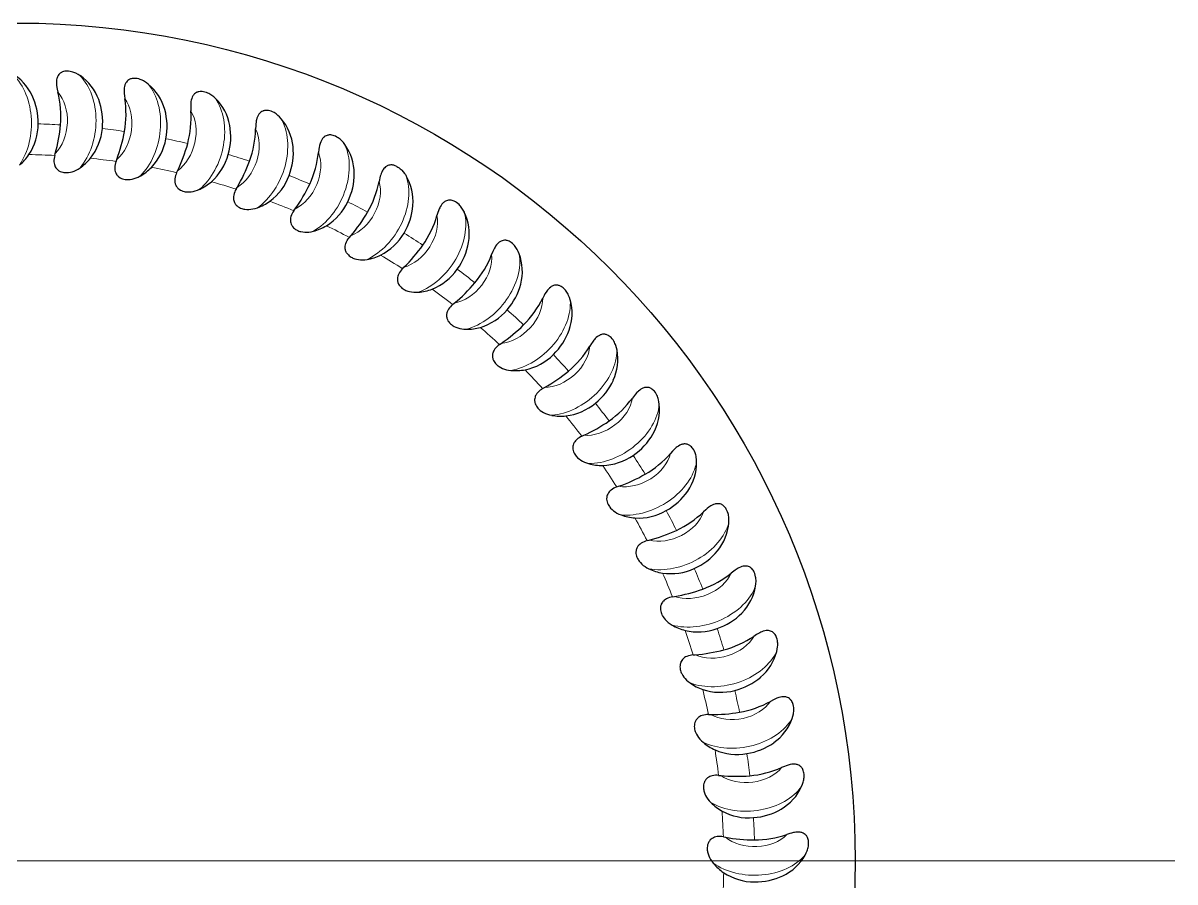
# Model space of a CAD drawing. Extents: x 89 to 647, y -82 to 440.
# Drawn here: x 479.1 to 524.63, y 228.27 to 262.23 of the extents above; entities that cross this region are included whole.
import ezdxf

# ---------------------------------------------------------------- set-up
doc = ezdxf.new("R2010")
doc.units = 0
doc.header["$LTSCALE"] = 7
doc.header["$MEASUREMENT"] = 0
doc.linetypes.add('DASHDOT', pattern=[18.5, 12, -3, 0.5, -3])
doc.layers.get('0').update_dxf_attribs({"linetype": 'CONTINUOUS', "lineweight": 15})

msp = doc.modelspace()

# ---------------------------------------------------------------- linework, layer by layer
at = {"color": 7, "lineweight": 30, "ltscale": 0.002045}
for p, q in [((480.354, 256.991), (480.375, 257.07)), ((482.779, 256.756), (482.807, 256.833)), ((485.174, 256.31), (485.209, 256.384)), ((487.522, 255.657), (487.562, 255.728)), ((499.641, 247.775), (499.712, 247.816)), ((501.19, 245.893), (501.264, 245.928)), ((502.568, 243.884), (502.645, 243.913)), ((504.775, 239.545), (504.856, 239.56)), ((505.587, 237.248), (505.669, 237.255)), ((506.196, 234.888), (506.277, 234.889))]:
    msp.add_line(p, q, dxfattribs=at)
at = {"color": 7, "lineweight": 30, "ltscale": 0.002044}
for p, q in [((489.803, 254.802), (489.85, 254.869)), ((492.002, 253.752), (492.054, 253.815)), ((496.083, 251.097), (496.145, 251.15)), ((497.935, 249.514), (498.001, 249.561)), ((506.596, 232.485), (506.677, 232.478)), ((506.785, 230.056), (506.866, 230.042))]:
    msp.add_line(p, q, dxfattribs=at)
at = {"color": 7, "lineweight": 30, "ltscale": 0.002046}
for p, q in [((494.1, 252.514), (494.158, 252.572)), ((503.767, 241.763), (503.846, 241.784))]:
    msp.add_line(p, q, dxfattribs=at)
at = {"color": 7, "linetype": 'DASHDOT', "lineweight": 13}
msp.add_line((524.632, 229.101), (433.112, 229.101), dxfattribs=at)
at = {"color": 7, "lineweight": 30}
for points in [[(481.356, 260.145), (481.278, 260.195), (481.196, 260.239), (481.153, 260.258), (481.11, 260.275), (481.066, 260.29), (481.022, 260.303), (480.962, 260.316), (480.901, 260.325), (480.84, 260.328), (480.795, 260.326), (480.751, 260.32), (480.708, 260.311), (480.667, 260.297), (480.642, 260.287), (480.618, 260.274), (480.594, 260.26), (480.573, 260.245), (480.541, 260.216), (480.513, 260.185), (480.489, 260.15), (480.474, 260.123), (480.461, 260.094), (480.451, 260.064), (480.442, 260.034), (480.431, 259.975), (480.426, 259.915), (480.425, 259.855), (480.428, 259.811), (480.432, 259.767), (480.444, 259.68), (480.456, 259.617), (480.485, 259.492)], [(484.052, 259.811), (483.979, 259.867), (483.901, 259.918), (483.86, 259.941), (483.818, 259.962), (483.776, 259.98), (483.733, 259.997), (483.675, 260.015), (483.615, 260.029), (483.554, 260.037), (483.509, 260.039), (483.465, 260.038), (483.421, 260.032), (483.379, 260.022), (483.353, 260.014), (483.328, 260.004), (483.304, 259.992), (483.281, 259.978), (483.246, 259.952), (483.216, 259.923), (483.189, 259.891), (483.172, 259.865), (483.157, 259.838), (483.143, 259.809), (483.132, 259.78), (483.116, 259.722), (483.106, 259.663), (483.1, 259.602), (483.098, 259.559), (483.099, 259.515), (483.103, 259.427), (483.11, 259.363), (483.127, 259.235)], [(486.709, 259.243), (486.641, 259.305), (486.568, 259.362), (486.529, 259.388), (486.489, 259.413), (486.449, 259.435), (486.408, 259.456), (486.351, 259.479), (486.292, 259.498), (486.233, 259.511), (486.188, 259.517), (486.144, 259.52), (486.1, 259.518), (486.057, 259.512), (486.03, 259.506), (486.004, 259.498), (485.979, 259.488), (485.955, 259.476), (485.919, 259.454), (485.886, 259.427), (485.856, 259.397), (485.837, 259.373), (485.819, 259.347), (485.804, 259.32), (485.79, 259.292), (485.769, 259.236), (485.753, 259.178), (485.742, 259.118), (485.737, 259.074), (485.733, 259.031), (485.73, 258.943), (485.731, 258.878), (485.738, 258.75)], [(489.306, 258.445), (489.244, 258.513), (489.176, 258.576), (489.139, 258.606), (489.102, 258.634), (489.064, 258.66), (489.025, 258.683), (488.97, 258.712), (488.913, 258.736), (488.855, 258.754), (488.811, 258.764), (488.767, 258.77), (488.723, 258.772), (488.68, 258.77), (488.653, 258.766), (488.626, 258.76), (488.6, 258.753), (488.575, 258.743), (488.537, 258.724), (488.502, 258.701), (488.47, 258.674), (488.449, 258.651), (488.429, 258.627), (488.411, 258.601), (488.395, 258.574), (488.369, 258.52), (488.348, 258.463), (488.332, 258.405), (488.323, 258.362), (488.316, 258.319), (488.305, 258.232), (488.3, 258.167), (488.296, 258.039)], [(491.824, 257.424), (491.768, 257.497), (491.705, 257.566), (491.672, 257.599), (491.637, 257.63), (491.601, 257.659), (491.564, 257.686), (491.512, 257.719), (491.458, 257.748), (491.402, 257.771), (491.359, 257.785), (491.315, 257.795), (491.272, 257.801), (491.229, 257.802), (491.201, 257.801), (491.174, 257.797), (491.148, 257.792), (491.122, 257.785), (491.082, 257.769), (491.045, 257.749), (491.011, 257.725), (490.988, 257.704), (490.966, 257.681), (490.946, 257.657), (490.927, 257.632), (490.897, 257.58), (490.871, 257.526), (490.85, 257.469), (490.837, 257.427), (490.826, 257.385), (490.808, 257.299), (490.798, 257.235), (490.782, 257.107)], [(480.354, 256.991), (480.341, 256.933), (480.331, 256.871), (480.326, 256.805), (480.326, 256.741), (480.332, 256.686), (480.342, 256.637), (480.355, 256.596), (480.367, 256.567), (480.379, 256.541), (480.406, 256.498), (480.434, 256.463), (480.453, 256.443), (480.474, 256.424), (480.498, 256.405), (480.523, 256.388), (480.572, 256.361), (480.621, 256.341), (480.671, 256.327), (480.721, 256.317), (480.771, 256.312), (480.821, 256.311), (480.86, 256.312), (480.898, 256.315), (480.976, 256.328), (481.052, 256.348), (481.127, 256.375), (481.204, 256.409), (481.281, 256.45), (481.358, 256.5)], [(482.779, 256.756), (482.761, 256.699), (482.746, 256.638), (482.735, 256.573), (482.73, 256.509), (482.73, 256.454), (482.736, 256.404), (482.746, 256.362), (482.755, 256.332), (482.765, 256.305), (482.788, 256.26), (482.813, 256.223), (482.83, 256.201), (482.849, 256.181), (482.871, 256.16), (482.895, 256.141), (482.941, 256.11), (482.989, 256.085), (483.037, 256.067), (483.086, 256.053), (483.135, 256.043), (483.186, 256.037), (483.224, 256.035), (483.262, 256.035), (483.341, 256.041), (483.418, 256.054), (483.496, 256.074), (483.575, 256.102), (483.655, 256.136), (483.736, 256.179)], [(493.873, 256.56), (493.815, 256.586), (493.786, 256.596), (493.756, 256.605), (493.726, 256.611), (493.696, 256.615), (493.666, 256.617), (493.637, 256.617), (493.599, 256.613), (493.562, 256.605), (493.527, 256.593), (493.502, 256.582), (493.478, 256.569), (493.456, 256.555), (493.434, 256.539), (493.399, 256.507), (493.368, 256.472), (493.34, 256.434), (493.321, 256.403), (493.303, 256.372), (493.281, 256.325), (493.261, 256.278), (493.242, 256.223), (493.225, 256.168), (493.207, 256.1), (493.192, 256.032), (493.177, 255.963)], [(493.873, 256.56), (493.922, 256.533), (493.969, 256.501), (494.013, 256.466), (494.045, 256.438), (494.076, 256.408), (494.133, 256.344), (494.185, 256.277), (494.215, 256.233), (494.243, 256.187)], [(485.174, 256.31), (485.152, 256.255), (485.131, 256.195), (485.114, 256.132), (485.104, 256.068), (485.1, 256.013), (485.101, 255.964), (485.107, 255.921), (485.113, 255.89), (485.121, 255.863), (485.14, 255.816), (485.161, 255.777), (485.177, 255.753), (485.194, 255.731), (485.214, 255.708), (485.236, 255.687), (485.28, 255.652), (485.325, 255.624), (485.371, 255.601), (485.419, 255.583), (485.467, 255.569), (485.517, 255.559), (485.555, 255.554), (485.593, 255.55), (485.672, 255.549), (485.75, 255.556), (485.829, 255.569), (485.91, 255.589), (485.993, 255.617), (486.078, 255.652)], [(487.522, 255.657), (487.494, 255.604), (487.469, 255.547), (487.447, 255.485), (487.43, 255.423), (487.422, 255.368), (487.419, 255.319), (487.421, 255.275), (487.424, 255.244), (487.43, 255.216), (487.445, 255.168), (487.462, 255.127), (487.476, 255.102), (487.491, 255.079), (487.509, 255.054), (487.529, 255.031), (487.569, 254.993), (487.612, 254.96), (487.656, 254.934), (487.702, 254.912), (487.749, 254.893), (487.797, 254.879), (487.835, 254.87), (487.873, 254.864), (487.952, 254.856), (488.029, 254.856), (488.11, 254.862), (488.192, 254.875), (488.277, 254.895), (488.365, 254.923)], [(496.546, 254.744), (496.503, 254.826), (496.453, 254.905), (496.426, 254.943), (496.397, 254.98), (496.367, 255.015), (496.335, 255.048), (496.29, 255.09), (496.241, 255.127), (496.19, 255.16), (496.15, 255.181), (496.109, 255.198), (496.067, 255.212), (496.025, 255.22), (495.998, 255.224), (495.97, 255.225), (495.943, 255.225), (495.917, 255.222), (495.875, 255.213), (495.835, 255.2), (495.797, 255.182), (495.77, 255.166), (495.745, 255.147), (495.721, 255.127), (495.698, 255.105), (495.66, 255.06), (495.625, 255.01), (495.594, 254.958), (495.574, 254.919), (495.556, 254.879), (495.523, 254.798), (495.502, 254.737), (495.464, 254.614)], [(489.803, 254.802), (489.772, 254.752), (489.741, 254.697), (489.713, 254.637), (489.692, 254.577), (489.678, 254.523), (489.671, 254.474), (489.669, 254.431), (489.67, 254.399), (489.674, 254.371), (489.684, 254.321), (489.698, 254.279), (489.709, 254.253), (489.722, 254.229), (489.738, 254.203), (489.756, 254.178), (489.793, 254.136), (489.833, 254.1), (489.874, 254.07), (489.918, 254.044), (489.963, 254.022), (490.01, 254.003), (490.047, 253.991), (490.084, 253.981), (490.162, 253.967), (490.239, 253.959), (490.32, 253.959), (490.403, 253.964), (490.489, 253.977), (490.579, 253.998)], [(491.961, 253.059), (491.925, 253.1), (491.893, 253.146), (491.878, 253.172), (491.865, 253.201), (491.854, 253.231), (491.845, 253.264), (491.838, 253.305), (491.834, 253.351), (491.837, 253.405), (491.845, 253.453), (491.86, 253.507), (491.886, 253.571), (491.919, 253.634), (491.958, 253.694), (492.002, 253.752)], [(498.713, 253.107), (498.678, 253.192), (498.635, 253.275), (498.612, 253.315), (498.586, 253.354), (498.559, 253.391), (498.53, 253.427), (498.488, 253.473), (498.443, 253.514), (498.395, 253.552), (498.357, 253.576), (498.318, 253.597), (498.277, 253.614), (498.236, 253.626), (498.209, 253.632), (498.182, 253.636), (498.155, 253.637), (498.129, 253.637), (498.086, 253.632), (498.045, 253.622), (498.006, 253.607), (497.978, 253.594), (497.951, 253.578), (497.925, 253.559), (497.901, 253.539), (497.858, 253.498), (497.819, 253.452), (497.784, 253.402), (497.761, 253.365), (497.739, 253.327), (497.7, 253.249), (497.673, 253.19), (497.625, 253.071)], [(491.961, 253.059), (491.998, 253.025), (492.037, 252.995), (492.078, 252.968), (492.11, 252.951), (492.144, 252.935), (492.213, 252.908), (492.286, 252.888), (492.362, 252.874), (492.442, 252.866), (492.526, 252.865), (492.613, 252.87), (492.704, 252.883)], [(494.1, 252.514), (494.06, 252.47), (494.021, 252.421), (493.983, 252.367), (493.951, 252.311), (493.929, 252.26), (493.913, 252.213), (493.904, 252.171), (493.899, 252.14), (493.898, 252.111), (493.899, 252.061), (493.906, 252.017), (493.912, 251.989), (493.921, 251.963), (493.932, 251.934), (493.945, 251.907), (493.974, 251.86), (494.007, 251.817), (494.043, 251.78), (494.081, 251.747), (494.122, 251.717), (494.165, 251.691), (494.199, 251.673), (494.234, 251.656), (494.308, 251.629), (494.383, 251.608), (494.462, 251.593), (494.545, 251.584), (494.633, 251.582), (494.724, 251.586)], [(500.73, 251.286), (500.702, 251.374), (500.667, 251.46), (500.647, 251.503), (500.625, 251.544), (500.601, 251.583), (500.575, 251.621), (500.538, 251.67), (500.497, 251.716), (500.452, 251.757), (500.416, 251.784), (500.379, 251.809), (500.34, 251.829), (500.3, 251.845), (500.274, 251.853), (500.247, 251.859), (500.22, 251.863), (500.194, 251.865), (500.151, 251.864), (500.109, 251.858), (500.069, 251.847), (500.04, 251.835), (500.012, 251.822), (499.984, 251.806), (499.958, 251.788), (499.912, 251.75), (499.87, 251.708), (499.83, 251.661), (499.804, 251.627), (499.779, 251.59), (499.733, 251.516), (499.701, 251.46), (499.642, 251.345)], [(496.083, 251.097), (496.039, 251.057), (495.995, 251.012), (495.953, 250.961), (495.917, 250.908), (495.89, 250.86), (495.87, 250.815), (495.857, 250.773), (495.85, 250.743), (495.846, 250.714), (495.843, 250.664), (495.846, 250.619), (495.85, 250.591), (495.856, 250.565), (495.865, 250.535), (495.876, 250.507), (495.9, 250.457), (495.929, 250.412), (495.962, 250.371), (495.997, 250.335), (496.035, 250.302), (496.076, 250.272), (496.108, 250.251), (496.141, 250.232), (496.213, 250.198), (496.286, 250.17), (496.363, 250.149), (496.445, 250.133), (496.532, 250.123), (496.624, 250.119)], [(497.935, 249.514), (497.887, 249.477), (497.84, 249.436), (497.794, 249.389), (497.752, 249.34), (497.722, 249.294), (497.698, 249.25), (497.681, 249.21), (497.672, 249.18), (497.665, 249.153), (497.658, 249.103), (497.657, 249.058), (497.659, 249.03), (497.662, 249.003), (497.668, 248.972), (497.677, 248.943), (497.697, 248.891), (497.722, 248.844), (497.751, 248.801), (497.783, 248.762), (497.818, 248.725), (497.855, 248.692), (497.886, 248.668), (497.917, 248.646), (497.985, 248.606), (498.056, 248.573), (498.131, 248.544), (498.212, 248.521), (498.297, 248.504), (498.388, 248.492)], [(502.58, 249.296), (502.56, 249.387), (502.533, 249.476), (502.516, 249.52), (502.498, 249.563), (502.478, 249.604), (502.456, 249.644), (502.423, 249.696), (502.385, 249.745), (502.344, 249.79), (502.311, 249.82), (502.276, 249.848), (502.239, 249.871), (502.201, 249.891), (502.175, 249.901), (502.149, 249.91), (502.123, 249.916), (502.097, 249.92), (502.054, 249.923), (502.012, 249.92), (501.971, 249.913), (501.941, 249.904), (501.911, 249.893), (501.883, 249.879), (501.855, 249.864), (501.806, 249.83), (501.76, 249.792), (501.717, 249.749), (501.688, 249.717), (501.66, 249.683), (501.607, 249.612), (501.57, 249.559), (501.502, 249.45)], [(499.641, 247.775), (499.591, 247.742), (499.54, 247.706), (499.49, 247.663), (499.445, 247.617), (499.41, 247.574), (499.383, 247.533), (499.363, 247.495), (499.35, 247.466), (499.341, 247.439), (499.33, 247.389), (499.325, 247.345), (499.324, 247.317), (499.325, 247.289), (499.329, 247.259), (499.334, 247.229), (499.35, 247.175), (499.371, 247.126), (499.396, 247.081), (499.424, 247.039), (499.456, 247), (499.491, 246.963), (499.519, 246.937), (499.548, 246.912), (499.613, 246.866), (499.68, 246.827), (499.752, 246.792), (499.83, 246.762), (499.914, 246.737), (500.004, 246.718)], [(504.25, 247.153), (504.238, 247.245), (504.219, 247.336), (504.206, 247.381), (504.191, 247.426), (504.175, 247.469), (504.156, 247.51), (504.128, 247.565), (504.095, 247.617), (504.058, 247.666), (504.028, 247.699), (503.995, 247.729), (503.961, 247.756), (503.924, 247.779), (503.899, 247.791), (503.874, 247.802), (503.849, 247.811), (503.823, 247.817), (503.781, 247.823), (503.738, 247.824), (503.697, 247.82), (503.666, 247.814), (503.636, 247.806), (503.606, 247.795), (503.578, 247.782), (503.526, 247.753), (503.476, 247.718), (503.429, 247.679), (503.397, 247.65), (503.367, 247.618), (503.308, 247.553), (503.267, 247.503), (503.189, 247.401)], [(501.19, 245.893), (501.137, 245.866), (501.083, 245.833), (501.029, 245.796), (500.98, 245.754), (500.942, 245.714), (500.911, 245.675), (500.888, 245.639), (500.873, 245.611), (500.861, 245.585), (500.846, 245.537), (500.837, 245.493), (500.834, 245.465), (500.833, 245.437), (500.833, 245.407), (500.836, 245.377), (500.847, 245.322), (500.864, 245.271), (500.885, 245.224), (500.91, 245.179), (500.938, 245.137), (500.969, 245.098), (500.995, 245.07), (501.022, 245.042), (501.082, 244.991), (501.146, 244.946), (501.215, 244.905), (501.29, 244.868), (501.371, 244.836), (501.459, 244.809)], [(505.727, 244.873), (505.723, 244.965), (505.712, 245.058), (505.703, 245.104), (505.692, 245.149), (505.68, 245.193), (505.665, 245.237), (505.641, 245.294), (505.613, 245.348), (505.58, 245.4), (505.553, 245.436), (505.523, 245.469), (505.491, 245.498), (505.457, 245.524), (505.433, 245.539), (505.409, 245.552), (505.384, 245.563), (505.359, 245.571), (505.318, 245.581), (505.276, 245.586), (505.234, 245.586), (505.203, 245.582), (505.172, 245.576), (505.142, 245.568), (505.112, 245.558), (505.057, 245.533), (505.005, 245.503), (504.955, 245.468), (504.921, 245.442), (504.887, 245.413), (504.823, 245.353), (504.778, 245.307), (504.692, 245.211)], [(502.568, 243.884), (502.513, 243.861), (502.457, 243.834), (502.4, 243.801), (502.347, 243.764), (502.306, 243.727), (502.272, 243.691), (502.245, 243.657), (502.228, 243.631), (502.214, 243.606), (502.195, 243.559), (502.182, 243.517), (502.176, 243.489), (502.173, 243.461), (502.171, 243.431), (502.171, 243.4), (502.178, 243.345), (502.19, 243.293), (502.206, 243.244), (502.227, 243.197), (502.251, 243.153), (502.279, 243.111), (502.302, 243.081), (502.327, 243.051), (502.382, 242.995), (502.442, 242.944), (502.507, 242.897), (502.579, 242.854), (502.657, 242.815), (502.742, 242.78)], [(507, 242.472), (507.003, 242.565), (507, 242.658), (506.995, 242.704), (506.989, 242.751), (506.98, 242.796), (506.969, 242.84), (506.95, 242.899), (506.927, 242.956), (506.899, 243.01), (506.875, 243.048), (506.848, 243.084), (506.819, 243.116), (506.787, 243.145), (506.765, 243.161), (506.742, 243.176), (506.718, 243.189), (506.694, 243.2), (506.653, 243.214), (506.612, 243.222), (506.57, 243.225), (506.539, 243.225), (506.508, 243.221), (506.477, 243.216), (506.446, 243.208), (506.39, 243.188), (506.335, 243.163), (506.282, 243.133), (506.246, 243.109), (506.21, 243.084), (506.141, 243.029), (506.092, 242.987), (505.998, 242.9)], [(503.767, 241.763), (503.71, 241.745), (503.651, 241.722), (503.592, 241.694), (503.536, 241.662), (503.491, 241.629), (503.454, 241.596), (503.425, 241.565), (503.406, 241.54), (503.39, 241.516), (503.366, 241.471), (503.35, 241.43), (503.342, 241.403), (503.336, 241.376), (503.331, 241.345), (503.329, 241.315), (503.33, 241.259), (503.338, 241.207), (503.35, 241.156), (503.367, 241.108), (503.387, 241.062), (503.411, 241.018), (503.431, 240.985), (503.454, 240.954), (503.504, 240.893), (503.559, 240.837), (503.62, 240.785), (503.687, 240.736), (503.762, 240.69), (503.843, 240.648)], [(508.058, 239.97), (508.07, 240.062), (508.075, 240.155), (508.074, 240.201), (508.071, 240.248), (508.067, 240.294), (508.06, 240.339), (508.046, 240.399), (508.028, 240.458), (508.005, 240.514), (507.984, 240.554), (507.961, 240.592), (507.934, 240.627), (507.905, 240.658), (507.884, 240.677), (507.863, 240.694), (507.84, 240.709), (507.817, 240.722), (507.778, 240.739), (507.737, 240.751), (507.696, 240.758), (507.664, 240.76), (507.633, 240.759), (507.602, 240.756), (507.571, 240.751), (507.513, 240.736), (507.456, 240.716), (507.401, 240.69), (507.363, 240.67), (507.325, 240.648), (507.251, 240.6), (507.199, 240.562), (507.097, 240.483)], [(504.775, 239.545), (504.717, 239.532), (504.657, 239.515), (504.595, 239.492), (504.537, 239.464), (504.49, 239.436), (504.45, 239.406), (504.418, 239.377), (504.396, 239.354), (504.379, 239.332), (504.351, 239.29), (504.331, 239.25), (504.321, 239.223), (504.313, 239.197), (504.305, 239.167), (504.301, 239.137), (504.297, 239.082), (504.3, 239.028), (504.308, 238.977), (504.32, 238.928), (504.336, 238.88), (504.356, 238.834), (504.374, 238.8), (504.393, 238.766), (504.438, 238.701), (504.488, 238.641), (504.544, 238.584), (504.607, 238.529), (504.677, 238.477), (504.755, 238.428)], [(508.894, 237.385), (508.914, 237.475), (508.927, 237.567), (508.93, 237.614), (508.932, 237.661), (508.931, 237.707), (508.928, 237.753), (508.92, 237.814), (508.907, 237.874), (508.889, 237.932), (508.872, 237.973), (508.851, 238.013), (508.828, 238.05), (508.801, 238.084), (508.783, 238.104), (508.763, 238.123), (508.741, 238.14), (508.72, 238.155), (508.682, 238.175), (508.643, 238.191), (508.602, 238.201), (508.571, 238.206), (508.54, 238.208), (508.508, 238.208), (508.477, 238.206), (508.418, 238.196), (508.36, 238.18), (508.303, 238.16), (508.262, 238.143), (508.223, 238.124), (508.145, 238.083), (508.09, 238.05), (507.982, 237.98)], [(505.587, 237.248), (505.528, 237.24), (505.466, 237.228), (505.403, 237.211), (505.342, 237.188), (505.293, 237.164), (505.251, 237.138), (505.216, 237.112), (505.193, 237.091), (505.173, 237.07), (505.142, 237.03), (505.119, 236.992), (505.106, 236.967), (505.096, 236.941), (505.086, 236.912), (505.079, 236.883), (505.07, 236.828), (505.068, 236.774), (505.072, 236.723), (505.08, 236.672), (505.092, 236.624), (505.108, 236.576), (505.122, 236.54), (505.139, 236.505), (505.177, 236.436), (505.222, 236.372), (505.273, 236.31), (505.331, 236.25), (505.396, 236.192), (505.469, 236.136)], [(509.502, 234.737), (509.53, 234.825), (509.55, 234.916), (509.558, 234.962), (509.564, 235.008), (509.567, 235.054), (509.568, 235.1), (509.565, 235.162), (509.557, 235.223), (509.544, 235.282), (509.531, 235.325), (509.514, 235.366), (509.494, 235.405), (509.47, 235.441), (509.454, 235.463), (509.435, 235.484), (509.416, 235.502), (509.395, 235.519), (509.359, 235.543), (509.321, 235.561), (509.282, 235.575), (509.252, 235.583), (509.221, 235.588), (509.189, 235.59), (509.158, 235.591), (509.098, 235.586), (509.039, 235.576), (508.98, 235.56), (508.939, 235.547), (508.898, 235.532), (508.817, 235.497), (508.759, 235.469), (508.645, 235.409)], [(506.196, 234.888), (506.136, 234.886), (506.073, 234.879), (506.009, 234.868), (505.947, 234.85), (505.895, 234.831), (505.851, 234.808), (505.814, 234.785), (505.789, 234.766), (505.768, 234.747), (505.733, 234.711), (505.707, 234.675), (505.692, 234.65), (505.679, 234.626), (505.667, 234.598), (505.657, 234.569), (505.644, 234.515), (505.637, 234.462), (505.636, 234.41), (505.64, 234.36), (505.648, 234.31), (505.659, 234.261), (505.671, 234.224), (505.684, 234.188), (505.717, 234.116), (505.755, 234.048), (505.801, 233.982), (505.853, 233.917), (505.913, 233.853), (505.981, 233.792)], [(509.877, 232.046), (509.912, 232.131), (509.94, 232.22), (509.952, 232.265), (509.962, 232.311), (509.969, 232.356), (509.974, 232.402), (509.976, 232.464), (509.974, 232.525), (509.966, 232.585), (509.957, 232.629), (509.944, 232.672), (509.927, 232.712), (509.907, 232.751), (509.892, 232.774), (509.875, 232.796), (509.857, 232.816), (509.838, 232.834), (509.805, 232.861), (509.769, 232.883), (509.73, 232.9), (509.701, 232.91), (509.671, 232.918), (509.64, 232.923), (509.608, 232.926), (509.549, 232.927), (509.489, 232.922), (509.429, 232.912), (509.386, 232.902), (509.344, 232.89), (509.26, 232.863), (509.2, 232.84), (509.081, 232.79)], [(506.596, 232.485), (506.536, 232.487), (506.474, 232.486), (506.408, 232.481), (506.345, 232.469), (506.292, 232.454), (506.246, 232.435), (506.207, 232.416), (506.181, 232.399), (506.157, 232.382), (506.12, 232.348), (506.09, 232.315), (506.073, 232.292), (506.059, 232.269), (506.044, 232.242), (506.032, 232.214), (506.014, 232.161), (506.003, 232.109), (505.997, 232.057), (505.996, 232.007), (506, 231.956), (506.007, 231.906), (506.015, 231.869), (506.025, 231.832), (506.051, 231.757), (506.084, 231.686), (506.123, 231.616), (506.17, 231.547), (506.225, 231.478), (506.287, 231.411)], [(506.785, 230.056), (506.726, 230.063), (506.664, 230.068), (506.598, 230.068), (506.534, 230.062), (506.48, 230.051), (506.432, 230.037), (506.392, 230.02), (506.364, 230.006), (506.34, 229.991), (506.299, 229.961), (506.267, 229.93), (506.248, 229.909), (506.231, 229.887), (506.214, 229.861), (506.2, 229.835), (506.177, 229.784), (506.162, 229.733), (506.152, 229.682), (506.146, 229.632), (506.145, 229.581), (506.148, 229.531), (506.153, 229.493), (506.16, 229.455), (506.18, 229.378), (506.206, 229.305), (506.239, 229.232), (506.28, 229.158), (506.328, 229.086), (506.384, 229.013)], [(510.015, 229.332), (510.058, 229.415), (510.094, 229.5), (510.11, 229.544), (510.123, 229.589), (510.134, 229.634), (510.143, 229.679), (510.151, 229.74), (510.154, 229.801), (510.152, 229.862), (510.146, 229.907), (510.137, 229.95), (510.123, 229.992), (510.107, 230.032), (510.094, 230.056), (510.079, 230.079), (510.063, 230.101), (510.046, 230.121), (510.015, 230.151), (509.981, 230.176), (509.944, 230.196), (509.916, 230.209), (509.886, 230.219), (509.856, 230.227), (509.825, 230.233), (509.765, 230.239), (509.705, 230.239), (509.644, 230.234), (509.601, 230.228), (509.558, 230.22), (509.472, 230.2), (509.41, 230.183), (509.288, 230.143)]]:
    msp.add_lwpolyline(points, dxfattribs=at)
msp.add_circle((478.872, 229.101), 33.125, dxfattribs=at)
for centre, radius, start, end in [((477.67, 258.516), 1.981, 25.3715, 60.6704), ((480.24, 258.511), 1.979, 20.3509, 55.6827), ((482.798, 258.279), 1.979, 15.3509, 50.6827), ((477.143, 258.281), 2.56, 359.1003, 25.0846), ((476.656, 258.55), 3.943, 354.944, 13.8238), ((479.694, 258.32), 2.559, 354.1091, 20.1046), ((479.231, 258.631), 3.943, 349.944, 8.8238), ((485.326, 257.826), 1.979, 10.3509, 45.6827), ((482.236, 258.138), 2.56, 349.1003, 15.0846), ((481.803, 258.487), 3.943, 344.944, 3.8238), ((477.487, 258.247), 2.217, 326.572, 359.8178), ((474.546, 258.732), 6.061, 344.0817, 354.9804), ((484.754, 257.734), 2.56, 344.1003, 10.0846), ((487.805, 257.154), 1.979, 5.3509, 40.6827), ((480.032, 258.257), 2.217, 321.5782, 354.8214), ((477.145, 258.997), 6.061, 339.0817, 349.9804), ((484.353, 258.12), 3.943, 339.944, 358.8238), ((482.569, 258.045), 2.217, 316.5782, 349.8214), ((479.758, 259.033), 6.061, 334.0817, 344.9804), ((487.228, 257.112), 2.56, 339.1003, 5.0846), ((490.216, 256.269), 1.979, 0.3509, 35.6827), ((477.724, 258.116), 1.947, 309.4451, 325.9675), ((480.257, 258.105), 1.947, 304.4451, 320.9675), ((485.077, 257.613), 2.217, 311.5782, 344.8214), ((486.862, 257.532), 3.943, 334.944, 353.8238), ((482.779, 257.874), 1.947, 299.4451, 315.9675), ((482.363, 258.842), 6.061, 329.0817, 339.9804), ((485.272, 257.424), 1.947, 294.4451, 310.9675), ((487.539, 256.964), 2.217, 306.5782, 339.8214), ((489.637, 256.278), 2.56, 334.1003, 0.0846), ((489.309, 256.727), 3.943, 329.944, 348.8238), ((492.541, 255.177), 1.979, 355.3509, 30.6827), ((484.942, 258.425), 6.061, 324.0817, 334.9804), ((487.717, 256.759), 1.947, 289.4451, 305.9675), ((489.934, 256.102), 2.217, 301.5782, 334.8214), ((491.965, 255.236), 2.56, 329.1003, 355.0846), ((487.475, 257.784), 6.061, 319.0817, 329.9804), ((491.677, 255.712), 3.943, 324.944, 343.8238), ((494.762, 253.887), 1.979, 350.3509, 25.6827), ((490.093, 255.883), 1.947, 284.4451, 300.9675), ((492.245, 255.035), 2.217, 296.5782, 329.8214), ((489.942, 256.925), 6.061, 314.0817, 324.9804), ((494.193, 253.995), 2.56, 324.1003, 350.0846), ((492.385, 254.803), 1.947, 279.4451, 295.9675), ((493.948, 254.495), 3.943, 319.944, 338.8238), ((496.861, 252.407), 1.979, 345.3509, 20.6827), ((494.455, 253.771), 2.217, 291.5782, 324.8214), ((492.325, 255.855), 6.061, 309.0817, 319.9804), ((496.304, 252.565), 2.56, 319.1003, 345.0846), ((494.574, 253.527), 1.947, 274.4451, 290.9675), ((496.104, 253.085), 3.943, 314.944, 333.8238), ((496.546, 252.319), 2.217, 286.5782, 319.8214), ((498.822, 250.751), 1.981, 340.3715, 15.6704), ((496.643, 252.066), 1.947, 269.4451, 285.9674), ((494.605, 254.581), 6.061, 304.0817, 314.9804), ((498.283, 250.957), 2.56, 314.1003, 340.0846), ((498.502, 250.69), 2.217, 281.572, 314.8178), ((498.128, 251.491), 3.943, 309.944, 328.8238), ((500.635, 248.93), 1.979, 335.3509, 10.6827), ((498.577, 250.43), 1.947, 264.4451, 280.9675), ((496.766, 253.112), 6.061, 299.0817, 309.9804), ((500.114, 249.182), 2.56, 309.1003, 335.0846), ((500.007, 249.728), 3.943, 304.944, 323.8238), ((500.309, 248.898), 2.217, 276.5782, 309.8214), ((502.281, 246.957), 1.979, 330.3509, 5.6827), ((500.361, 248.631), 1.947, 259.4451, 275.9675), ((498.791, 251.461), 6.061, 294.0817, 304.9804), ((501.783, 247.254), 2.56, 304.1003, 330.0846), ((501.953, 246.954), 2.217, 271.5782, 304.8214), ((501.724, 247.808), 3.943, 299.944, 318.8238), ((501.981, 246.684), 1.947, 254.4451, 270.9675), ((503.748, 244.849), 1.979, 325.3509, 0.6827), ((500.664, 249.64), 6.061, 289.0817, 299.9804), ((503.278, 245.188), 2.56, 299.1003, 325.0846), ((503.426, 244.603), 1.947, 249.4451, 265.9675), ((503.421, 244.874), 2.217, 266.572, 299.8178), ((503.267, 245.745), 3.943, 294.944, 313.8238), ((505.026, 242.621), 1.979, 320.3509, 355.6827), ((502.371, 247.663), 6.061, 284.0817, 294.9804), ((504.587, 243), 2.56, 294.1003, 320.0846), ((504.683, 242.404), 1.947, 244.4451, 260.9675), ((504.702, 242.675), 2.217, 261.5782, 294.8214), ((504.625, 243.555), 3.943, 289.944, 308.8238), ((506.105, 240.29), 1.979, 315.3509, 350.6827), ((503.899, 245.544), 6.061, 279.0817, 289.9804), ((505.701, 240.706), 2.56, 289.1003, 315.0846), ((505.744, 240.104), 1.947, 239.4451, 255.9675), ((505.787, 240.372), 2.217, 256.5782, 289.8214), ((505.787, 241.256), 3.943, 284.944, 303.8238), ((505.237, 243.3), 6.061, 274.0817, 284.9804), ((506.976, 237.874), 1.979, 310.3509, 345.6827), ((506.61, 238.323), 2.56, 284.1003, 310.0846), ((506.601, 237.72), 1.947, 234.4451, 250.9674), ((506.667, 237.983), 2.217, 251.5782, 284.8214), ((506.744, 238.864), 3.943, 279.944, 298.8238), ((506.374, 240.949), 6.061, 269.0817, 279.9804), ((507.634, 235.392), 1.979, 305.3509, 340.6827), ((507.247, 235.271), 1.947, 229.4451, 245.9675), ((507.308, 235.871), 2.56, 279.1003, 305.0846), ((507.336, 235.527), 2.217, 246.572, 279.8178), ((507.489, 236.397), 3.943, 274.944, 293.8238), ((507.302, 238.507), 6.061, 264.0817, 274.9804), ((508.073, 232.861), 1.979, 300.3509, 335.6827), ((507.677, 232.774), 1.947, 224.4451, 240.9675), ((507.787, 233.022), 2.217, 241.5782, 274.8214), ((507.79, 233.367), 2.56, 274.1003, 300.0846), ((508.014, 235.993), 6.061, 259.0817, 269.9804), ((508.016, 233.876), 3.943, 269.944, 288.8238), ((507.887, 230.25), 1.947, 219.4451, 235.9675), ((508.289, 230.302), 1.979, 295.3509, 330.6827), ((508.019, 230.487), 2.217, 236.572, 269.8178), ((508.052, 230.83), 2.56, 269.1003, 295.0846)]:
    msp.add_arc(centre, radius, start, end, dxfattribs=at)
at = {"color": 7, "lineweight": 13}
for radius, start, end in [(29.151, 86.6342, 88.3658), (29.151, 81.6343, 83.3658), (29.151, 76.6342, 78.3658), (27.929, 86.9596, 89.0478), (27.929, 81.9596, 84.0478), (29.151, 71.6342, 73.3658), (27.929, 76.9596, 79.0478), (27.929, 71.9596, 74.0478), (29.151, 66.6342, 68.3658), (27.929, 66.9596, 69.0478), (29.151, 61.6342, 63.3658), (27.929, 61.9596, 64.0478), (29.151, 56.6342, 58.3658), (27.929, 56.9596, 59.0478), (29.151, 51.6342, 53.3658), (27.929, 51.9596, 54.0478), (29.151, 46.6342, 48.3658), (27.929, 46.9596, 49.0478), (29.151, 41.6342, 43.3658), (27.929, 41.9596, 44.0478), (29.151, 36.6342, 38.3658), (27.929, 36.9596, 39.0478), (29.151, 31.6342, 33.3658), (27.929, 31.9596, 34.0478), (29.151, 26.6342, 28.3658), (27.929, 26.9596, 29.0478), (27.929, 21.9596, 24.0478), (29.151, 21.6342, 23.3658), (27.929, 16.9596, 19.0478), (29.151, 16.6342, 18.3658), (27.929, 11.9596, 14.0478), (29.151, 11.6342, 13.3658), (27.929, 6.9596, 9.0478), (29.151, 6.6342, 8.3658), (27.929, 1.9596, 4.0478), (29.151, 1.6342, 3.3658), (27.929, 356.9596, 359.0478)]:
    msp.add_arc((478.872, 229.101), radius, start, end, dxfattribs=at)
for centre, major_axis, start_param, end_param in [((477.794, 258.251), (0, 2.325), 3.930313, 5.742052), ((480.339, 258.234), (0.203, 2.316), 3.930313, 5.742052), ((482.872, 257.995), (0.404, 2.29), 3.930313, 5.742052), ((479.775, 258.283), (0.133, 1.519), 3.851702, 5.691338), ((482.315, 258.094), (0.265, 1.502), 3.851702, 5.691338), ((485.375, 257.537), (0.602, 2.246), 3.930313, 5.742052), ((484.829, 257.683), (0.395, 1.473), 3.851702, 5.691338), ((487.829, 256.862), (0.795, 2.185), 3.930313, 5.742052), ((487.297, 257.055), (0.522, 1.433), 3.851702, 5.691338), ((490.214, 255.976), (0.983, 2.107), 3.930313, 5.742052), ((489.702, 256.215), (0.644, 1.382), 3.851702, 5.691338), ((492.024, 255.168), (0.763, 1.321), 3.851702, 5.691338), ((492.514, 254.885), (1.162, 2.014), 3.930313, 5.742052), ((494.245, 253.922), (0.875, 1.249), 3.851702, 5.691338), ((494.709, 253.598), (1.334, 1.905), 3.930313, 5.742052), ((496.35, 252.488), (0.98, 1.168), 3.851702, 5.691338), ((496.784, 252.124), (1.495, 1.781), 3.930313, 5.742052), ((498.322, 250.876), (1.078, 1.078), 3.851702, 5.691338), ((498.722, 250.476), (1.644, 1.644), 3.930313, 5.742052), ((500.146, 249.098), (1.168, 0.98), 3.851702, 5.691338), ((500.509, 248.664), (1.781, 1.494), 3.930313, 5.742052), ((501.808, 247.167), (1.249, 0.875), 3.851702, 5.691338), ((502.132, 246.704), (1.905, 1.334), 3.930313, 5.742052), ((503.295, 245.1), (1.321, 0.763), 3.851702, 5.691338), ((503.578, 244.61), (2.013, 1.163), 3.930313, 5.742052), ((504.596, 242.91), (1.382, 0.645), 3.851702, 5.691338), ((504.836, 242.398), (2.107, 0.983), 3.930313, 5.742052), ((505.702, 240.616), (1.433, 0.522), 3.851702, 5.691338), ((505.896, 240.084), (2.185, 0.795), 3.930313, 5.742052), ((506.604, 238.233), (1.473, 0.395), 3.851702, 5.691338), ((506.75, 237.687), (2.246, 0.602), 3.930313, 5.742052), ((507.294, 235.782), (1.502, 0.265), 3.851702, 5.691338), ((507.392, 235.225), (2.29, 0.404), 3.930313, 5.742052), ((507.768, 233.279), (1.519, 0.133), 3.851702, 5.691338), ((507.817, 232.716), (2.316, 0.203), 3.930313, 5.742052), ((508.022, 230.745), (1.525, 0), 3.851702, 5.691338), ((508.022, 230.179), (2.325, 0), 3.930313, 5.742052)]:
    msp.add_ellipse(centre, major_axis=major_axis, ratio=0.707107, start_param=start_param, end_param=end_param, dxfattribs=at)

doc.saveas('drawing.dxf')
